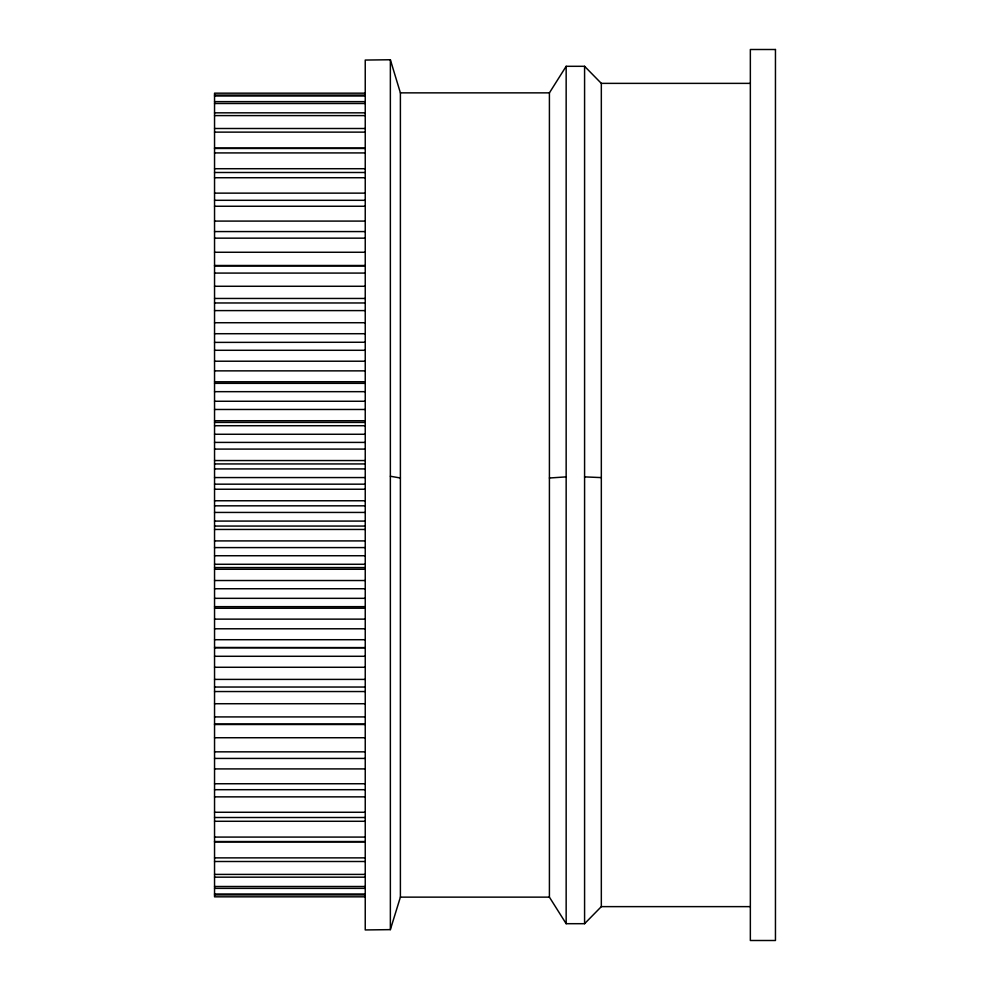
<?xml version="1.0" encoding="UTF-8"?>
<svg xmlns="http://www.w3.org/2000/svg" width="990" height="990" viewBox="0 0 990 990"><rect width="100%" height="100%" fill="white"/><g stroke="black" fill="none" stroke-linecap="round" stroke-linejoin="round"><path stroke-width="1.49" d="M390.357 929.635L400.393 897.138L400.393 92.862L390.357 59.747L365.236 60.056L365.236 929.944L390.357 929.635L390.357 59.747M549.413 92.862L566.156 66.305L584.583 66.305L601.326 83.37L601.326 906.63L584.583 923.695L566.156 923.695L549.413 897.138L549.413 92.862L400.393 92.862M549.413 478.009L566.156 476.883M601.326 83.37L750.346 83.37M365.236 93.171L214.545 93.171L214.545 896.829L365.236 896.829M214.545 95.065L365.236 95.065M214.545 96.005L365.236 96.005M214.545 101.636L365.236 101.636M214.545 103.505L365.236 103.505M214.545 112.835L365.236 112.835M214.545 115.595L365.236 115.595M214.545 128.502L365.236 128.502M214.545 132.128L365.236 132.128M214.545 148.129L365.236 148.129M214.545 148.463L365.236 148.463M214.545 152.918L365.236 152.918M214.545 168.721L365.236 168.721M214.545 172.495L365.236 172.495M214.545 177.73L365.236 177.73M214.545 193.137L365.236 193.137M214.545 200.302L365.236 200.302M214.545 206.254L365.236 206.254M214.545 221.092L365.236 221.092M214.545 231.573L365.236 231.573M214.545 238.157L365.236 238.157M214.545 252.264L365.236 252.264M214.545 265.493L365.236 265.493M214.545 265.926L365.236 265.926M214.545 273.079L365.236 273.079M214.545 286.271L365.236 286.271M214.545 298.46L365.236 298.46M214.545 302.965L365.236 302.965M214.545 310.6L365.236 310.6M214.545 322.728L365.236 322.728M214.545 333.717L365.236 333.717M214.545 342.392L365.236 342.255M214.545 350.287L365.236 350.287M214.545 361.214L365.236 361.214M214.545 370.866L365.236 370.866M214.545 381.793L365.236 381.744M214.545 383.34L365.236 383.34M214.545 391.669L365.236 391.669M214.545 401.259L365.236 401.259M214.545 409.476L365.236 409.476M214.545 420.738L365.236 420.738M214.545 422.421L365.236 422.421M214.545 425.725L365.236 425.725M214.545 434.264L365.236 434.264M214.545 442.406L365.236 442.406M214.545 449.089L365.236 449.089M214.545 460.548L365.236 460.548M214.545 463.939L365.236 463.939M214.545 468.926L365.236 468.926M214.545 477.564L365.236 477.564M214.545 484.172L365.236 484.172M214.545 489.233L365.236 489.233M214.545 500.767L365.236 500.767M214.545 505.828L365.236 505.828M214.545 512.436L365.236 512.436M214.545 521.074L365.236 521.074M214.545 526.061L365.236 526.061M214.545 529.452L365.236 529.452M214.545 540.911L365.236 540.911M214.545 547.594L365.236 547.594M214.545 555.736L365.236 555.736M214.545 564.275L365.236 564.275M214.545 567.579L365.236 567.579M214.545 569.262L365.236 569.262M214.545 580.524L365.236 580.524M214.545 588.741L365.236 588.741M214.545 598.331L365.236 598.331M214.545 606.66L365.236 606.66M214.545 608.256L365.236 608.207M214.545 619.134L365.236 619.134M214.545 628.786L365.236 628.786M214.545 639.713L365.236 639.713M214.545 656.283L365.236 656.283M214.545 667.272L365.236 667.272M214.545 679.4L365.236 679.4M214.545 687.035L365.236 687.035M214.545 691.54L365.236 691.54M214.545 703.729L365.236 703.729M214.545 716.921L365.236 716.921M214.545 724.074L365.236 724.074M214.545 724.507L365.236 724.507M214.545 737.736L365.236 737.736M214.545 751.843L365.236 751.843M214.545 758.427L365.236 758.427M214.545 768.908L365.236 768.908M214.545 783.746L365.236 783.746M214.545 789.698L365.236 789.698M214.545 796.863L365.236 796.863M214.545 812.27L365.236 812.27M214.545 817.505L365.236 817.505M214.545 821.279L365.236 821.279M214.545 837.082L365.236 837.082M214.545 841.537L365.236 841.537M214.545 841.871L365.236 841.871M214.545 857.872L365.236 857.872M214.545 861.498L365.236 861.498M214.545 874.405L365.236 874.405M214.545 877.165L365.236 877.165M214.545 886.495L365.236 886.495M214.545 888.364L365.236 888.364M214.545 893.995L365.236 893.995M214.545 894.935L365.236 894.935M400.393 897.138L549.413 897.138M601.326 906.63L750.346 906.63M584.583 476.883L601.326 477.601M390.357 476.252L400.393 478.009M584.583 66.305L584.583 923.695M566.156 66.305L566.156 923.695M775.455 49.5L750.346 49.5L750.346 940.5L775.455 940.5L775.455 49.5M365.236 647.609L214.545 647.609L365.236 647.745"/></g></svg>
